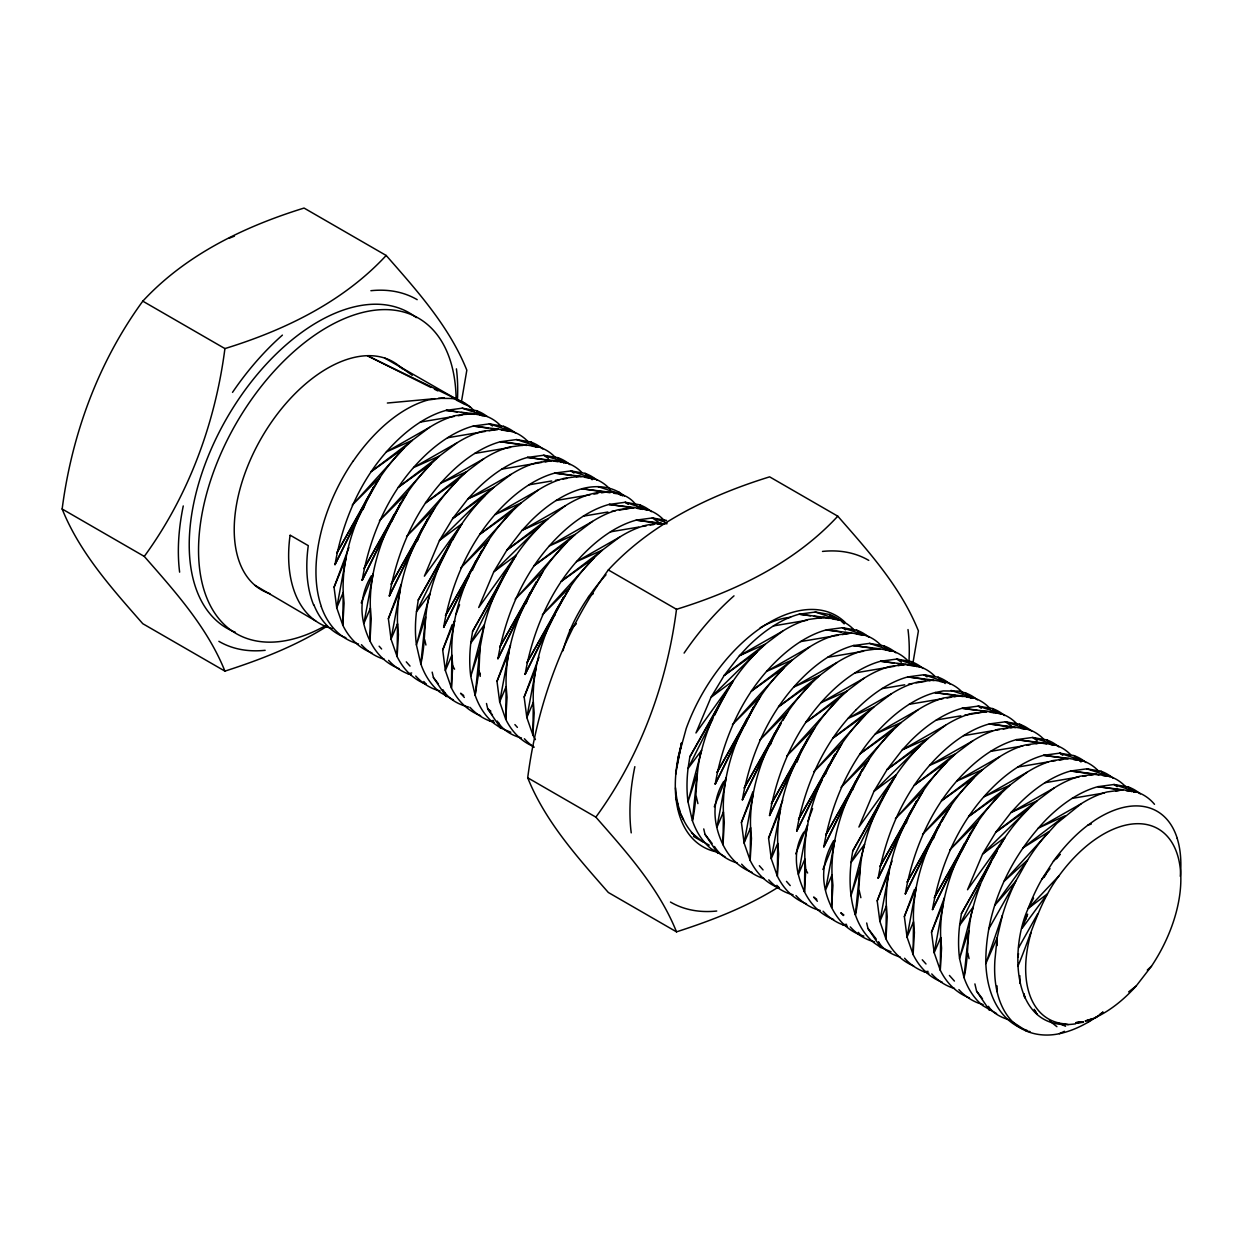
<?xml version="1.0" encoding="UTF-8"?>
<svg xmlns="http://www.w3.org/2000/svg" width="1243" height="1243" viewBox="0 0 1243 1243"><rect width="100%" height="100%" fill="white"/><g stroke="black" fill="none" stroke-linecap="round" stroke-linejoin="round"><path stroke-width="1.5" d="M997.057 991.634L997.072 985.885M997.119 945.581L997.119 937.906L1002.386 915.407A131.976 76.911 -63.3 0 1 1015.717 881.271L1027.635 859.938A132.022 73.927 -62.9 0 1 1048.968 831.551M453.446 699.995L439.665 692.056A131.913 81.059 -60.6 0 1 420.849 663.948C426.365 640.72 423.148 616.497 430.047 593.486A131.96 76.895 -63.3 0 1 442.865 557.408A132.038 76.942 -63.3 0 1 454.954 534.537L461.79 523.909A131.96 73.803 -62.9 0 1 485.252 495.351L493.751 487.38L510.997 474.406A131.96 71.566 -61.5 0 1 536.743 462.691L552.84 460.531L567.057 462.971A132.038 71.131 -59.5 0 1 581.755 472.356M725.026 856.784L711.245 848.845A131.913 81.059 -60.6 0 1 692.429 820.737C697.929 797.509 694.728 773.286 701.627 750.275A131.96 76.895 -63.3 0 1 714.445 714.197A132.038 76.942 -63.3 0 1 726.518 691.341L733.354 680.713A131.96 73.788 -62.9 0 1 756.832 652.155L765.331 644.169L782.577 631.195A131.96 71.581 -61.5 0 1 808.323 619.48L824.42 617.32L838.637 619.76A132.038 71.131 -59.5 0 1 854.562 630.465M891.029 951.765L880.79 947.461L874.186 942.924A131.913 81.059 -60.6 0 1 855.37 914.817C860.871 891.588 857.67 867.365 864.569 844.354A131.96 76.895 -63.3 0 1 877.387 808.276A132.038 76.942 -63.3 0 1 889.46 785.405L896.296 774.777A131.96 73.788 -62.9 0 1 919.773 746.235L928.272 738.249L945.519 725.259A131.96 71.581 -61.5 0 1 971.265 713.56L987.362 711.4L1001.578 713.839A132.038 71.131 -59.5 0 1 1017.504 724.545M996.591 1013.573L982.825 1005.634A131.913 81.059 -60.6 0 1 963.993 977.526C969.509 954.313 966.293 930.075 973.191 907.064A131.96 76.895 -63.3 0 1 986.025 871.001A132.038 76.942 -63.3 0 1 998.098 848.13L1004.934 837.502A131.96 73.788 -62.9 0 1 1028.412 808.944L1036.895 800.958L1054.142 787.984A131.96 71.581 -61.5 0 1 1079.887 776.269L1095.984 774.109L1110.201 776.564A132.038 71.131 -59.5 0 1 1126.142 787.254M1075.63 1023.812C1011.351 1033.57 1009.332 948.875 1028.287 908.353A117.65 68.598 -62.3 0 1 1041.867 879.267L1053.427 861.244A120.12 68.039 -62.1 0 1 1087.703 825.305L1095.083 820.085A122.56 67.961 -61.1 0 1 1143.14 806.427A125.015 68.986 -59.7 0 1 1177.23 838.341M510.5 645.195L496.998 681.35L499.67 701.875L505.746 719.309L506.15 686.633A132.038 79.738 -62.4 0 1 508.9 652.342A131.913 76.926 -63.3 0 1 524.313 604.44L543.253 570.957A131.96 73.803 -62.9 0 1 566.73 542.399L575.229 534.412L592.476 521.438A131.96 71.566 -61.5 0 1 618.222 509.739L634.318 507.564L648.535 510.018A132.038 71.131 -59.5 0 1 664.461 520.708M803.833 832.126C792.04 850.678 795.738 872.928 804.47 891.775L804.889 859.099A132.038 79.738 -62.4 0 1 807.624 824.808A131.913 76.926 -63.3 0 1 823.037 776.906L841.993 743.423A131.96 73.788 -62.9 0 1 865.47 714.865L873.953 706.879L891.2 693.905A131.96 71.581 -61.5 0 1 916.946 682.205L933.042 680.03L947.259 682.485A132.038 71.131 -59.5 0 1 963.201 693.19M913.108 954.5L913.512 921.824A132.038 79.738 -62.4 0 1 916.246 887.518L904.36 916.542L907.033 937.067L913.108 954.5L914.397 932.421L913.512 921.824L907.033 937.067L916.246 887.518M454.581 620.972L445.351 670.521L451.846 655.279L451.427 687.954L445.351 670.521L442.694 649.996L454.581 620.972A132.038 79.738 -62.4 0 0 451.846 655.279L452.732 665.875L451.427 687.954A131.96 81.121 -60.5 0 0 466.824 707.733A132.038 81.168 -60.5 0 0 480.606 715.673M505.746 719.309L507.051 697.23L506.15 686.633L499.67 701.875L508.9 652.326L496.998 681.35M804.47 891.775L805.775 869.712L804.889 859.099L798.394 874.357L807.624 824.808L795.738 853.817M475.137 695.334L478.99 670.956L479.938 648.333L470.74 676.27L484.366 624.841L470.786 643.051L509.257 565.891L472.589 631.366L470.786 643.051A131.976 79.692 -62.4 0 0 470.74 676.27L475.137 695.334L479.938 648.333L484.366 624.841A131.96 76.895 -63.3 0 1 497.184 588.762A132.038 76.942 -63.3 0 1 509.257 565.907L516.094 555.279A131.96 73.803 -62.9 0 1 539.571 526.706L548.07 518.735L565.316 505.761A131.96 71.566 -61.5 0 1 591.062 494.046C606.553 489.82 627.109 491.296 636.649 505.87M676.192 770.458L675.633 774.171L681.599 742.879L678.165 756.987M676.751 766.745L681.599 742.879M501.519 426.644A132.038 71.131 -59.5 0 0 485.593 415.939L471.377 413.484L455.28 415.659A131.96 71.581 -61.5 0 0 429.534 427.359L412.288 440.333L403.789 448.319A131.96 73.803 -62.9 0 0 380.311 476.877L373.475 487.505L335.004 564.648C342.773 519.636 362.008 475.649 394.637 443.036A131.96 73.788 -62.9 0 1 420.383 422.076A131.96 71.581 -61.5 0 1 446.128 410.376L462.225 408.201L476.442 410.656A132.038 71.131 -59.5 0 1 487.147 416.498M528.679 442.322A132.038 71.131 -59.5 0 0 512.753 431.616L498.521 429.177L482.424 431.337A131.96 71.581 -61.5 0 0 456.694 443.036L439.432 456.026L430.948 463.996A131.96 73.803 -62.9 0 0 407.471 492.554L400.634 503.182L362.164 580.326C369.932 535.313 389.168 491.327 421.797 458.714A131.96 73.788 -62.9 0 1 447.542 437.769A131.96 71.581 -61.5 0 1 473.288 426.054L489.369 423.879L503.586 426.333A132.038 71.131 -59.5 0 1 515.674 433.294M555.839 457.999A132.038 71.131 -59.5 0 0 539.897 447.294L525.68 444.854L509.583 447.014A131.96 71.566 -61.5 0 0 483.838 458.729L466.591 471.703L458.108 479.674A131.96 73.803 -62.9 0 0 434.63 508.232L427.794 518.859L389.323 596.019C397.092 551.006 416.327 507.004 448.956 474.391A131.96 73.788 -62.9 0 1 474.702 453.446A131.96 71.581 -61.5 0 1 500.432 441.731L516.529 439.571L530.745 442.011A132.038 71.131 -59.5 0 1 542.834 448.972M418.269 600.012L416.483 611.696A131.976 79.692 -62.4 0 0 416.421 644.915L420.818 663.964L425.634 616.979L416.421 644.915L430.047 593.486L416.483 611.696L454.954 534.537L418.269 600.012L450.432 543.766M469.279 575.929L443.627 627.373C451.395 582.361 470.646 538.374 503.26 505.746A131.96 73.788 -62.9 0 1 529.005 484.801A131.96 71.581 -61.5 0 1 554.751 473.086L570.848 470.926L585.065 473.365A132.038 71.131 -59.5 0 1 597.137 480.326M592.476 521.438L549.344 545.957L575.229 534.412L534.102 565.674L566.73 542.399L515.192 599.173L543.253 570.957L499.748 647.044L536.417 581.584L497.946 658.728C505.715 613.716 524.95 569.729 557.579 537.116A131.96 73.788 -62.9 0 1 583.324 516.156A131.96 71.581 -61.5 0 1 609.07 504.44L625.167 502.281L639.384 504.736A132.038 71.131 -59.5 0 1 651.456 511.681M555.031 614.399L525.105 674.405C532.874 629.393 552.11 585.406 584.738 552.793A131.96 73.788 -62.9 0 1 610.484 531.833A131.96 71.581 -61.5 0 1 636.23 520.133L652.326 517.958L666.543 520.413M714.554 715.331L726.518 691.326L689.849 756.801L688.047 768.485A131.976 79.707 -62.4 0 0 687.985 801.704L692.398 820.753L697.199 773.767L688 801.704L701.627 750.275L688.047 768.485L712.845 718.765M881.722 646.142A132.038 71.131 -59.5 0 0 865.796 635.437L851.579 632.998L835.482 635.173A131.96 71.581 -61.5 0 0 809.737 646.873L792.49 659.847L783.991 667.833A131.96 73.788 -62.9 0 0 760.514 696.391L753.678 707.018L715.207 784.162C722.975 739.15 742.211 695.163 774.84 662.55A131.96 73.788 -62.9 0 1 800.585 641.59A131.96 71.581 -61.5 0 1 826.331 629.875L842.428 627.715L856.645 630.154A132.038 71.131 -59.5 0 1 868.717 637.115M908.882 661.835A132.038 71.131 -59.5 0 0 892.956 651.114L878.723 648.675L862.626 650.85A131.96 71.581 -61.5 0 0 836.896 662.55L819.634 675.524L811.151 683.51A131.96 73.788 -62.9 0 0 787.674 712.068L780.837 722.696L742.366 799.839C750.135 754.827 769.37 710.841 801.999 678.227A131.96 73.788 -62.9 0 1 827.745 657.267A131.96 71.581 -61.5 0 1 853.49 645.552L869.572 643.392L883.789 645.847A132.038 71.131 -59.5 0 1 895.877 652.793M934.798 676.192A132.038 71.131 -59.5 0 0 920.1 666.807L905.883 664.352L889.786 666.528A131.96 71.581 -61.5 0 0 864.04 678.227L846.794 691.201L838.31 699.188A131.96 73.788 -62.9 0 0 814.833 727.745L807.997 738.373L769.526 815.517C777.295 770.505 796.53 726.518 829.159 693.905A131.96 73.788 -62.9 0 1 854.904 672.945A131.96 71.581 -61.5 0 1 880.634 661.245L896.731 659.07L910.948 661.525A132.038 71.131 -59.5 0 1 923.036 668.485M822.322 779.765L796.685 831.194C804.454 786.182 823.689 742.195 856.318 709.582M990.36 708.867A132.038 71.131 -59.5 0 0 974.419 698.162L960.202 695.707L944.105 697.882A131.96 71.581 -61.5 0 0 918.359 709.582L901.113 722.556L892.614 730.542L841.076 787.316L869.152 759.1L862.3 769.728L823.829 846.871C831.598 801.859 850.849 757.873 883.462 725.259A131.96 73.788 -62.9 0 1 909.208 704.299A131.96 71.581 -61.5 0 1 934.954 692.6L943.188 690.922L958.431 691.092L965.267 692.879L970.938 697.96M852.791 850.88C849.031 871.98 848.596 894.292 855.339 914.832L860.14 867.847L850.942 895.783L864.569 844.354L850.989 862.549L889.46 785.405L852.791 850.88L879.267 804.563M905.51 823.379L878.148 878.242C885.917 833.23 905.153 789.227 937.781 756.614A131.96 73.788 -62.9 0 1 963.527 735.67A131.96 71.581 -61.5 0 1 989.273 723.954L1005.369 721.795L1019.586 724.234A132.038 71.131 -59.5 0 1 1031.659 731.195M1070.58 754.594A132.038 71.131 -59.5 0 0 1055.897 745.194L1041.681 742.755L1025.584 744.914A131.96 71.581 -61.5 0 0 999.838 756.63L982.576 769.603L974.092 777.574A131.96 73.788 -62.9 0 0 950.615 806.148L943.779 816.76L905.308 893.919C913.077 848.907 932.312 804.92 964.941 772.291A131.96 73.788 -62.9 0 1 990.687 751.347A131.96 71.581 -61.5 0 1 1016.432 739.632L1032.529 737.472L1046.746 739.911A132.038 71.131 -59.5 0 1 1058.818 746.872M1098.983 771.577A132.038 71.131 -59.5 0 0 1083.057 760.871L1068.825 758.432L1052.728 760.607A131.96 71.581 -61.5 0 0 1026.998 772.307L1009.736 785.281L1001.252 793.267A131.96 73.788 -62.9 0 0 977.775 821.825L970.938 832.437L932.468 909.596C940.236 864.584 959.472 820.598 992.1 787.984A131.96 73.788 -62.9 0 1 1017.846 767.024A131.96 71.581 -61.5 0 1 1043.592 755.309L1059.673 753.149L1073.89 755.589A132.038 71.131 -59.5 0 1 1085.978 762.549M992.971 858.416L998.098 848.13L961.414 913.589L959.627 925.274A131.976 79.707 -62.4 0 0 959.565 958.493L963.978 977.557L968.779 930.556L959.565 958.493L973.191 907.064L959.627 925.274L980.137 884.13M1140.282 793.904A132.038 71.131 -59.5 0 0 1128.209 786.943L1113.992 784.504L1097.895 786.679A131.96 71.581 -61.5 0 0 1072.15 798.379A131.96 73.788 -62.9 0 0 1046.404 819.339C1009.596 857.67 985.171 909.86 985.839 963.574A132.038 79.738 -62.4 0 0 991.122 993.235A131.913 81.059 -60.6 0 0 1009.984 1021.311A132.038 81.168 -60.5 0 0 1023.75 1029.266L1026.811 1030.167M326.971 626.27C295.399 646.189 260.315 659.722 224.921 671.127L142.79 623.706C112.041 588.607 79.754 552.886 62.15 508.993C71.783 434.506 98.368 362.024 142.79 301.163C185.782 254.675 244.343 226.521 304.053 208.063L386.185 255.468C416.933 290.582 449.22 326.303 466.824 370.196L461.355 402.25M386.185 255.468C343.161 301.909 284.647 330.172 224.921 348.584C215.288 423.071 188.687 495.553 144.281 556.413C175.014 591.513 207.301 627.249 224.921 671.127M778.553 886.989C746.996 906.908 711.897 920.441 676.503 931.846L608.34 892.49C577.591 857.39 545.32 821.67 527.7 777.776C537.333 703.289 563.934 630.822 608.34 569.947C651.332 523.458 709.908 495.304 769.619 476.846L837.782 516.187C868.515 551.302 900.802 587.022 918.406 630.916L912.952 662.97M837.782 516.187C794.759 562.628 736.229 590.891 676.503 609.303C666.87 683.79 640.285 756.272 595.863 817.133C626.612 852.247 658.899 887.968 676.503 931.846M536.044 668.019A132.038 79.738 -62.4 0 0 533.309 702.311L526.83 717.553L524.158 697.028L536.044 668.019L526.83 717.553L532.905 734.986A131.96 81.121 -60.5 0 0 535.407 739.616M753.305 793.454A132.038 79.738 -62.4 0 0 750.57 827.745L744.091 842.987L741.418 822.462L753.305 793.454L744.091 842.987L750.166 860.42A132.038 81.168 -60.5 0 0 779.345 888.155L776.844 885.342M1017.815 957.343L1018.545 953.692M678.056 758.339L686.214 728.491A133.389 77.004 -60 0 1 845.022 622.261M562.97 650.788C570.568 622.339 586.51 596.64 606.009 574.779M1002.386 915.407L985.839 963.574L997.119 937.906L994.928 959.814A131.68 76.025 -60 0 0 1013.154 1022.305C1025.195 1034.129 1043.312 1037.206 1059.378 1033.679A131.68 76.025 -60 0 0 1096.979 1016.556M1017.799 966.401C1030.882 935.901 1038.713 902.744 1059.005 875.802A109.726 63.362 -60 0 1 1165.546 834.473A109.726 63.362 -60 0 1 1151.484 966.199L1136.164 986.01L1128.628 991.914M371.983 652.963A132.038 81.168 -60.5 0 1 342.804 625.213L336.729 607.811L334.056 587.271L348.91 547.51M363.08 509.552L367.136 498.707L373.475 487.505L336.806 552.98L380.311 476.877L352.251 505.093L403.789 448.319L371.16 471.594L412.288 440.333L386.402 451.877L429.534 427.359M399.143 668.641A132.038 81.168 -60.5 0 1 385.361 660.701A131.96 81.121 -60.5 0 1 369.963 640.906C359.569 619.356 358.59 597.106 371.346 575.835M391.592 521.609L400.634 503.182L363.95 568.657L393.285 517.368M423.785 681.506L426.287 684.318A132.038 81.168 -60.5 0 1 397.107 656.568L391.048 639.166L388.375 618.626L401.194 584.288M417.399 540.907L421.455 530.062L427.794 518.859L391.11 584.334L434.63 508.232L406.554 536.448L458.108 479.674L425.479 502.949L466.591 471.703L440.721 483.232L483.838 458.729M442.694 649.996L452.141 624.685M456.197 613.84L459.568 604.797M472.387 570.459L475.774 561.416L488.95 539.602A131.96 73.803 -62.9 0 1 512.411 511.028L520.91 503.058L538.157 490.084A131.96 71.566 -61.5 0 1 563.902 478.369L579.999 476.209L594.216 478.648L584.816 477.328M526.038 603.632L530.077 592.787L497.946 658.728M524.158 697.028L539.011 657.267M554.533 615.689L557.237 608.464L570.413 586.634A131.96 73.803 -62.9 0 1 593.89 558.076L602.389 550.09L619.635 537.116A131.96 71.566 -61.5 0 1 645.381 525.416L653.616 523.738L667.009 523.738M752.186 872.462A132.038 81.168 -60.5 0 1 738.404 864.522A131.96 81.121 -60.5 0 1 723.006 844.743C713.171 824.264 711.245 801.58 723.706 781.474M744.635 725.446L753.678 707.018L716.993 772.478L746.328 721.204M741.418 822.462L752.901 791.729M770.442 744.743L774.498 733.898L780.837 722.696L744.153 788.171L781.055 723.644M806.489 903.832A132.038 81.168 -60.5 0 1 777.31 876.066L771.25 858.68L768.578 838.139L782.748 800.181M796.934 762.223L801.657 749.576L807.997 738.373L771.313 803.848L814.833 727.745L786.757 755.962L838.31 699.188L805.682 722.463L846.794 691.201L820.924 702.746L864.04 678.227M807.888 821.281L812.611 808.634M825.43 774.296L828.817 765.253L796.685 831.194M863.869 936.088L860.809 935.187A132.038 81.168 -60.5 0 1 831.614 907.437C820.675 884.736 820.706 863.093 833.696 840.579M852.589 789.973L855.976 780.93L862.3 769.728L825.632 835.203L860.638 773.985M913.652 965.951A132.038 81.168 -60.5 0 1 885.933 938.791L879.873 921.389L877.201 900.849L892.054 861.088M906.24 823.13L910.28 812.285L923.456 790.455A131.96 73.788 -62.9 0 1 946.933 761.912L955.432 753.926L972.679 740.952A131.96 71.581 -61.5 0 1 998.424 729.237L1014.521 727.077L1028.738 729.517A132.038 71.131 -59.5 0 1 1044.664 740.222M904.36 916.542L914.491 889.429M933.384 838.807L937.44 827.962L943.779 816.76L907.095 882.235L936.43 830.961M969.447 997.896A132.038 81.168 -60.5 0 1 940.252 970.146L934.192 952.744L931.52 932.219L944.338 897.866M961.896 850.88L970.938 832.437L934.254 897.912L977.775 821.825L949.714 850.026L1001.252 793.267L968.623 816.542L1009.736 785.281L983.866 796.825L1026.998 772.307M1027.635 914.304L1022.103 928.319L1047.429 893.872L1028.287 908.353L1033.554 898.161M334.056 587.271L345.942 558.262A131.913 76.926 -63.3 0 1 361.356 510.36L367.136 498.707L335.004 564.648M361.216 602.948L373.102 573.94A131.913 76.926 -63.3 0 1 388.515 526.038M388.375 618.626L400.262 589.617A131.913 76.926 -63.3 0 1 415.675 541.715L421.455 530.062L389.323 596.019M714.259 806.785L726.145 777.761A131.913 76.926 -63.3 0 1 741.558 729.874L747.338 718.221L715.207 784.162M768.578 838.139L780.464 809.131A131.913 76.926 -63.3 0 1 795.877 761.229L801.657 749.576L769.526 815.517M822.897 869.494L834.783 840.486A131.913 76.926 -63.3 0 1 850.196 792.583L855.976 780.93L823.829 846.871M877.201 900.849L889.102 871.84A131.913 76.926 -63.3 0 1 904.516 823.938L910.28 812.285L878.148 878.242M931.52 932.219L943.406 903.195A131.913 76.926 -63.3 0 1 958.819 855.308L964.599 843.655L932.468 909.596M362.164 580.326L394.295 514.384L388.546 526.053M443.627 627.373L475.774 561.416L470.025 573.085A131.913 76.926 -63.3 0 0 454.55 620.987M525.105 674.405L557.237 608.464L551.504 620.133M742.366 799.839L774.498 733.898L768.749 745.567A131.913 76.926 -63.3 0 0 753.274 793.454M905.308 893.919L937.44 827.962L931.706 839.631A131.913 76.926 -63.3 0 0 916.215 887.533M473.552 567.367L482.098 550.214L445.429 615.689L488.95 539.602L460.873 567.802L512.411 511.028L479.798 534.319L520.91 503.058L495.025 514.586L538.157 490.084M556.74 610.966L563.576 597.261L526.908 662.737L570.413 586.634L542.352 614.85L593.89 558.076L561.261 581.351L602.389 550.09L576.503 561.634L619.635 537.116M824.031 776.331L835.156 754.05L798.472 819.525L841.993 743.423L813.916 771.639L865.454 714.865L832.841 738.14L873.953 706.879L848.068 718.423L891.2 693.905M909.783 814.802L916.619 801.082L879.951 866.557L923.456 790.455L895.395 818.671L946.933 761.897L914.304 785.172L955.432 753.926L929.546 765.455L972.679 740.952M981.846 880.697L991.246 861.834M1018.545 947.865L1037.687 913.823M988.573 929.282L1015.733 881.271L994.68 905.432L1027.635 859.938L1004.018 881.396L1056.845 823.332L1081.301 803.662A131.96 71.581 -61.5 0 1 1107.047 791.962L1123.144 789.787L1137.361 792.242A132.038 71.131 -59.5 0 1 1154.498 804.314M395.165 514.058L407.471 492.554L379.41 520.77L430.948 463.996L398.319 487.272L439.432 456.026L413.562 467.554L456.694 443.036M452.328 540.456L461.79 523.909L439.463 540.456L424.376 576.177L461.79 523.909M472.589 631.366L516.094 555.279L493.766 571.827L478.695 607.532L516.094 555.279M689.849 756.801L733.354 680.713L711.027 697.261L695.956 732.966L733.354 680.713M748.224 717.895L760.514 696.391L732.453 724.591L783.991 667.833L751.362 691.108L792.49 659.847L766.605 671.391L809.737 646.873M782.95 720.334L787.674 712.068L759.613 740.284L811.151 683.51L778.522 706.785L819.634 675.524L793.764 687.068L836.896 662.55M862.518 770.676L869.152 759.1M881.163 801.253L896.296 774.777L873.969 791.325L858.897 827.046L896.296 774.777M938.325 827.652L940.205 824.342M942.101 821.033L950.615 806.148L922.555 834.348L974.092 777.574L941.464 800.849L982.576 769.603L956.706 781.132L999.838 756.63M961.414 913.589L997.368 850.74M999.248 847.431L1004.934 837.502L982.607 854.05L967.52 889.755L1004.934 837.502M1044.073 877.418L1045.845 874.404M1041.867 879.267L1050.009 868.624M575.944 623.427L569.512 630.527L576.193 623.8M1028.287 908.353L1059.005 875.802M1053.427 861.244L1060.186 854.314M1147.289 970.084L1151.484 966.199M1087.734 1022.414L1090.67 1020.099M1095.503 1017.924L1103.023 1012.02A131.68 76.025 -60 0 1 1100.024 1014.381M592.989 593.548L588.421 597.028L593.082 593.703M1048.983 831.598L1022.942 847.897L1064.925 815.874L1038.169 828.18L1081.301 803.662M510.997 474.406L467.865 498.909L452.638 518.626L439.463 540.456L485.267 495.351L452.638 518.626L493.751 487.38L467.865 498.909L476.116 490.068A131.96 73.788 -62.9 0 1 501.846 469.124A131.96 71.581 -61.5 0 1 527.591 457.408M565.316 505.761L522.184 530.279L506.942 549.996L493.766 571.827L539.571 526.721L506.942 549.996L548.07 518.735L522.184 530.279L530.419 521.438A131.96 73.788 -62.9 0 1 556.165 500.478A131.96 71.581 -61.5 0 1 581.91 488.763C596.174 484.801 612.69 486.091 624.297 496.004M782.577 631.195L739.445 655.698L724.203 675.431L711.027 697.261L756.832 652.155L724.203 675.431L765.331 644.169L739.445 655.698L747.68 646.857A131.96 73.788 -62.9 0 1 773.426 625.913A131.96 71.581 -61.5 0 1 799.171 614.197L815.268 612.038L829.485 614.477A132.038 71.131 -59.5 0 1 840.19 620.335M918.359 709.582L875.227 734.1L901.113 722.556L860.001 753.817L892.614 730.542A131.96 73.788 -62.9 0 0 869.152 759.116M945.519 725.259L902.387 749.778L887.145 769.495L873.969 791.325L919.773 746.22L887.145 769.495L928.272 738.249L902.387 749.778L910.622 740.937A131.96 73.788 -62.9 0 1 936.367 719.992A131.96 71.581 -61.5 0 1 962.113 708.277L978.21 706.117L992.427 708.557A132.038 71.131 -59.5 0 1 1004.499 715.517M1054.142 787.984L1011.025 812.502L995.783 832.22L982.607 854.05L1028.412 808.944L995.783 832.22L1036.895 800.958L1011.025 812.502L1019.26 803.662A131.96 73.788 -62.9 0 1 1045.006 782.702A131.96 71.581 -61.5 0 1 1070.736 770.986L1086.833 768.827L1101.049 771.266A132.038 71.131 -59.5 0 1 1113.138 778.227M1059.378 1033.679L1064.443 1031.286M1087.687 825.29L1091.261 824.062M1092.644 1018.732L1085.372 1020.969L1092.644 1018.732A109.726 63.362 -60 0 0 1136.164 986.01M388.593 660.359A132.038 81.168 -60.5 0 0 408.294 673.924L411.651 672.976M550.152 460.594L527.591 457.408L543.688 455.249L557.905 457.688A132.038 71.131 -59.5 0 1 569.993 464.649M420.383 422.076L454.379 416.358M458.154 415.721L461.93 415.084M465.705 414.447L471.377 413.484L446.128 410.376L457.393 411.961M447.542 437.754L485.314 431.399M489.089 430.762L498.521 429.177L473.288 426.054L488.313 428.167M474.702 453.446L510.578 447.387M521.905 445.491L525.68 444.854L500.432 441.731L519.232 444.388M501.846 469.124L541.513 462.443M545.289 461.806L552.84 460.531L527.591 457.408M529.005 484.801L551.674 480.979M555.45 480.342L559.226 479.705M563.001 479.068L566.777 478.431M576.224 476.846L579.999 476.209L554.751 473.086L571.671 475.479M556.165 500.478L590.161 494.745M593.936 494.108L597.712 493.471M601.488 492.834L607.159 491.886L581.91 488.779L602.575 491.684M583.324 516.156L607.874 512.023M611.649 511.386L615.425 510.749M619.2 510.112L634.318 507.564L609.07 504.456L633.495 507.89M610.484 531.833L638.809 527.063M642.584 526.426L646.36 525.789M650.136 525.152L653.911 524.515M657.687 523.878L661.478 523.241L636.23 520.133L655.014 522.775M773.426 625.913L807.422 620.179M818.749 618.268L824.42 617.32L799.171 614.197L810.436 615.798M800.585 641.59L838.357 635.22M842.132 634.583L851.579 632.998L826.331 629.89L841.356 632.003M827.745 657.267L863.621 651.223M874.948 649.312L878.723 648.675L853.475 645.568L872.275 648.209M854.904 672.945L894.556 666.264M898.332 665.626L905.883 664.352L880.634 661.245L893.795 663.094M856.303 709.582A131.96 73.788 -62.9 0 1 882.048 688.622L904.718 684.815M908.493 684.178L912.269 683.541M916.044 682.904L925.491 681.304M929.267 680.667L933.042 680.03L907.794 676.922A131.96 71.581 -61.5 0 0 882.048 688.622M909.208 704.299L943.204 698.582M946.98 697.944L950.755 697.307M954.531 696.67L960.202 695.707L934.954 692.6L955.634 695.521M936.367 719.977L960.917 715.844M964.692 715.207L987.362 711.4L962.113 708.277L977.153 710.406M963.527 735.67L991.852 730.884M995.627 730.247L999.403 729.625M1003.179 728.988L1006.954 728.351M1010.745 727.714L1014.521 727.077L989.273 723.954L1008.057 726.611M990.687 751.347L1022.787 745.94M1026.563 745.303L1030.338 744.666M1036.009 743.702L1041.681 742.755L1016.432 739.632L1038.977 742.817M1017.846 767.024L1048.051 761.928M1051.827 761.291L1055.618 760.654M1059.393 760.017L1063.169 759.38M1045.006 782.702L1078.986 776.968M1082.762 776.331L1086.537 775.694M1090.329 775.057L1095.984 774.109L1070.736 771.002L1089.536 773.643M1072.15 798.379L1104.266 792.972M1115.592 791.061L1123.144 789.787L1097.895 786.679L1120.456 789.849M470.056 707.391A132.038 81.168 -60.5 0 0 489.758 720.956L493.533 720.489M823.099 911.228A132.038 81.168 -60.5 0 0 842.801 924.792L846.576 924.31M904.578 958.26A132.038 81.168 -60.5 0 0 924.279 971.824L928.055 971.358M1075.816 1022.694L1078.94 1022.336M387.365 403.027L434.739 398.677M438.53 398.335L451.597 398.475M1076.205 1022.709L1083.274 1022.057L1080.385 1022.243M1076.267 1022.787L1083.445 1022.274L1075.972 1022.647M444.217 397.807L428.12 399.982A131.96 71.581 -61.5 0 0 402.375 411.682A131.96 73.803 -62.9 0 0 353.152 461.2M1026.174 1031.1L1030.027 1031.55M1068.825 758.432L1043.576 755.324L1068.017 758.758M461.153 412.49L466.793 413.282M470.553 413.826L474.313 414.354M479.953 415.146L485.593 415.939L462.225 408.201M492.073 428.711L497.713 429.503M501.473 430.031L512.737 431.616L489.369 423.879L492.492 426.007M522.992 444.916L526.752 445.445M532.392 446.237L539.897 447.294L516.529 439.571M553.912 461.122L557.656 461.65M563.297 462.443L567.057 462.971L543.688 455.249L548.365 458.434M575.431 476.007L581.056 476.799M606.335 492.212L610.095 492.741M613.856 493.269L621.376 494.326L598.007 486.603M637.255 508.418L641.015 508.946M644.775 509.475L648.535 510.018L625.167 502.281L628.274 504.409M658.774 523.303L662.535 523.831M814.196 616.326L819.836 617.118M823.596 617.647L829.236 618.439M832.996 618.967L838.637 619.76L815.268 612.038M845.116 632.532L850.756 633.324M856.396 634.116L865.796 635.437L842.428 627.715L845.535 629.844M876.035 648.737L879.795 649.266M885.436 650.058L892.94 651.13L869.572 643.392M897.555 663.622L903.195 664.415M906.955 664.943L912.58 665.751M916.34 666.279L920.1 666.807L896.731 659.07L901.408 662.27M924.714 679.299L907.794 676.922L923.891 674.747L938.108 677.202A132.038 71.131 -59.5 0 1 950.18 684.163M928.474 679.828L934.099 680.636M939.739 681.428L947.259 682.485L923.891 674.747L927.014 676.876M959.378 696.049L963.139 696.577M966.899 697.105L974.419 698.162L951.05 690.424M980.898 710.934L986.538 711.726M990.298 712.255L994.058 712.783M997.818 713.311L1001.578 713.839L978.21 706.117L981.317 708.246M1011.818 727.139L1015.578 727.668M1021.218 728.46L1028.738 729.517L1005.369 721.795L1011.584 726.052M1042.737 743.345L1046.497 743.873M1050.257 744.402L1055.897 745.194L1032.529 737.472L1037.19 740.657M1073.657 759.551L1083.041 760.871L1059.673 753.149L1062.796 755.278M1095.176 774.436L1098.936 774.964M1102.681 775.492L1110.201 776.564L1086.833 768.827M1126.08 790.641L1129.84 791.169M1133.6 791.713L1137.361 792.242L1113.992 784.504L1117.115 786.633M1064.536 1023.657L1068.203 1024.605M384.196 659.147L381.135 658.246A132.038 81.168 -60.5 0 1 361.433 644.682M408.294 673.924L411.355 674.825M440.038 690.953L435.438 689.601A132.038 81.168 -60.5 0 1 415.737 676.037M468.72 707.081C458.434 704.548 448.412 699.11 442.896 689.725M489.758 720.956L494.357 722.307M510.826 732.251L500.587 727.947L493.984 723.41A131.913 81.059 -60.6 0 1 475.168 695.303M521.516 737.985C511.743 735.436 502.452 729.952 497.216 721.08M737.239 862.968C728.025 860.327 719.448 854.889 714.476 846.514M764.398 878.646L761.337 877.744A132.038 81.168 -60.5 0 1 741.636 864.18M793.081 894.789L788.497 893.422A132.038 81.168 -60.5 0 1 768.78 879.858M820.24 910.466L815.641 909.115A132.038 81.168 -60.5 0 1 795.94 895.55M842.801 924.792L847.4 926.144M874.559 941.821L869.96 940.469A132.038 81.168 -60.5 0 1 850.259 926.905M900.181 957.048C891.697 954.469 883.322 949.87 878.599 942.116M924.279 971.824L928.863 973.176M954.5 988.403L951.439 987.501A132.038 81.168 -60.5 0 1 931.737 973.937M983.182 1004.53L978.598 1003.179A132.038 81.168 -60.5 0 1 958.881 989.614M1010.341 1020.223C1002.013 1017.815 993.312 1013.822 988.418 1006.348M594.216 478.648L570.848 470.926L573.955 473.055M666.699 522.713L652.326 517.958L658.541 522.215M1058.725 1023.238L1065.546 1026.252M464.773 403.167L367.353 355.7L430.964 387.459M434.397 389.183L437.847 390.908M456.756 400.339L465.348 404.643M701.363 840.719L709.225 845.162M384.802 358.108L470.507 407.222M142.79 301.163L224.921 348.584M608.34 569.947L676.503 609.303M290.272 535.251L308.28 545.646A131.96 79.692 -62.4 0 0 313.578 604.875M255.033 585.36L315.784 621.018M62.15 508.993L144.281 556.413M527.7 777.776L595.863 817.133M693.47 836.384L702.885 841.899L691.434 832.748M1013.154 1022.305L1023.75 1029.251M399.64 366.39L412.272 375.324M843.904 914.988L840.781 912.735L843.282 915.547M816.744 899.31L813.621 897.058L817.381 901.268M490.861 711.151L487.738 708.914L486.495 703.491M463.701 695.474L460.578 693.237L464.338 697.447M1049.543 1020.845L1056.907 1026.687M1133.88 792.04L1128.209 786.959L1131.487 791.651M1106.736 776.362L1101.049 771.266L1103.24 774.405M1073.89 755.589L1080.99 761.959M1052.417 745.008L1046.746 739.911L1048.921 743.05M1025.257 729.33L1019.586 724.234L1021.777 727.373M996.684 712.379L992.427 708.557L995.705 713.264M938.108 677.202L945.208 683.557M916.635 666.605L910.948 661.525L914.242 666.217M889.475 650.928L883.789 645.847L885.979 648.97M856.645 630.154L860.902 633.977M835.156 619.573L829.485 614.477L831.676 617.616M643.641 508.542L639.384 504.736L642.662 509.428M585.065 473.365L592.165 479.736M563.576 462.784L557.905 457.688L561.183 462.396M536.432 447.107L530.745 442.011L532.936 445.149M503.586 426.333L507.843 430.156M482.113 415.737L476.442 410.656L478.617 413.795M622.525 495.91L618.563 491.964L620.35 495.398M949.419 975.46L954.422 981.069M922.259 959.782L926.004 963.978M858.307 932.374L860.809 935.187M786.477 881.38L790.222 885.591M759.318 865.703L763.062 869.914M514.897 724.591L517.399 727.388M406.275 661.866L410.019 666.077M379.115 646.189L381.617 649.001M974.9 983.912L976.578 991.137L982.498 998.75M866.697 922.99L867.94 928.412L876.237 939.071M703.756 828.926L704.999 834.348L712.099 843.469M492.477 715.005L487.738 708.914L500.587 727.947L498.567 722.603M432.176 672.137L433.419 677.559L438.157 683.634M965.267 692.879L967.458 696.018M976.578 991.137L989.412 1010.171L988.076 1006.612M867.94 928.412L880.79 947.461L878.77 942.116M704.999 834.348L717.848 853.382M433.419 677.559L446.268 696.593L444.916 693.035M1034.192 1009.347L1037.066 1014.412L1035.31 1011.274M805.775 869.712L807.639 873.021M452.732 665.875L454.581 669.2M677.855 807.608L683.541 819.883A128.542 77.315 -60.5 0 0 697.09 837.689M680.216 813.248L683.541 819.883M480.342 674.514L478.99 670.956L480.249 676.378M675.602 797.245L680.387 812.363M967.831 953.179L969.074 958.602M859.193 890.454L860.871 897.695M696.251 796.39L697.913 803.615M424.686 639.601L425.929 645.024M1024.061 994.058L1024.776 997.865L1024.123 994.136M1019.819 975.677L1019.913 983.291M325.65 625.571A182.162 105.173 -60 0 1 198.538 549.468A182.162 105.173 -60 0 1 326.971 327.36A182.162 105.173 -60 0 1 456.134 399.92M235.424 632.314A182.162 105.173 -60 0 1 226.63 418.471A182.162 105.173 -60 0 1 416.281 317.602M1063.48 1023.75A109.726 63.362 -60 0 1 1031.022 932.84M1177.183 838.388A127.439 71.131 -58.6 0 1 1180.291 876.299M269.871 593.657A131.68 76.025 -60 0 1 262.444 436.231A131.68 76.025 -60 0 1 402.219 368.751M451.629 398.397A131.96 71.1 -59.7 0 1 474.329 411.013M965.267 692.879A132.038 71.131 -59.5 0 1 977.34 699.84M841.558 621.438A131.96 71.084 -59.5 0 1 844.183 623.862M594.216 478.648A132.038 71.131 -59.5 0 1 610.158 489.354M942.287 982.219A132.038 81.168 -60.5 0 1 913.092 954.469M833.649 919.509A132.038 81.168 -60.5 0 1 804.454 891.744M536.013 668.019A131.913 76.926 -63.3 0 1 551.457 620.117M534.179 747.229A132.038 81.168 -60.5 0 1 524.375 738.746M533.449 746.437A132.038 81.168 -60.5 0 1 505.746 719.293M456.414 368.845A197.513 114.03 -60 0 1 457.424 400.075M265.147 650.307A197.513 114.03 -60 0 1 218.877 641.326M179.629 572.153A197.513 114.03 -60 0 1 183.265 505.948M232.519 392.368A197.513 114.03 -60 0 1 282.41 335.113M370.896 290.707A197.513 114.03 -60 0 1 417.182 299.672M358.528 643.998A131.96 81.106 -60.4 0 1 321.253 606.615M321.347 606.537A131.96 79.692 -62.4 0 1 318.798 542.585A131.913 76.926 -63.3 0 1 334.196 494.683A132.007 76.926 -63.3 0 1 353.105 461.137M332.238 628.585A131.96 81.121 -60.5 0 1 293.721 589.648A131.96 79.832 -62.3 0 1 290.07 535.313M345.865 637.737A131.96 80.888 -60.9 0 1 313.811 604.657M1025.708 919.307A109.912 64.154 -63.9 0 1 1027.262 914.351M1056.503 858.773A109.928 61.249 -63.5 0 1 1059.673 854.78M229.163 238.268A197.513 114.045 -60 0 1 234.414 236.154M715.844 851.75A133.389 77.004 -60 0 1 678.15 757.453M760.172 627.777A118.924 65.661 -60.9 0 1 790.517 617.305M907.996 629.564A197.513 114.03 -60 0 1 908.897 662.628M716.729 911.026A197.513 114.03 -60 0 1 670.459 902.045M631.226 832.872A197.513 114.03 -60 0 1 634.847 766.667M684.101 653.088A197.513 114.03 -60 0 1 734.007 595.848M822.493 551.426A197.513 114.03 -60 0 1 868.764 560.391M677.963 804.205A126.196 74.953 -61.7 0 1 675.539 787.844M343.208 592.554L342.804 625.229L344.093 603.166L343.208 592.554A132.038 79.738 -62.4 0 1 345.942 558.262L336.729 607.811L343.208 592.554M370.367 608.231L369.963 640.906L371.253 618.843L370.367 608.231A132.038 79.738 -62.4 0 1 373.102 573.94L363.888 623.489L370.367 608.231M397.527 623.908L397.123 656.584L398.413 634.52L397.527 623.908A132.038 79.738 -62.4 0 1 400.262 589.617L391.048 639.166L397.527 623.908M533.309 702.311L532.905 734.986L534.195 712.907L533.309 702.311M723.41 812.067L723.006 844.743L724.296 822.664L723.41 812.067A132.038 79.738 -62.4 0 1 726.145 777.776L716.931 827.31L723.41 812.067M750.57 827.745L750.166 860.42L751.456 838.341L750.57 827.745M777.73 843.422L777.326 876.097L778.615 854.019L777.73 843.422A132.038 79.738 -62.4 0 1 780.464 809.131L771.25 858.68L777.73 843.422M832.033 874.777L831.629 907.452L832.934 885.389L832.033 874.777A132.038 79.738 -62.4 0 1 834.783 840.486L825.554 890.035L832.033 874.777M886.352 906.131L885.948 938.807L887.238 916.744L886.352 906.131A132.038 79.738 -62.4 0 1 889.087 871.84L879.873 921.389L886.352 906.131M940.671 937.502L940.267 970.177L941.557 948.098L940.671 937.502A132.038 79.738 -62.4 0 1 943.406 903.195L934.192 952.744L940.671 937.502"/></g></svg>
